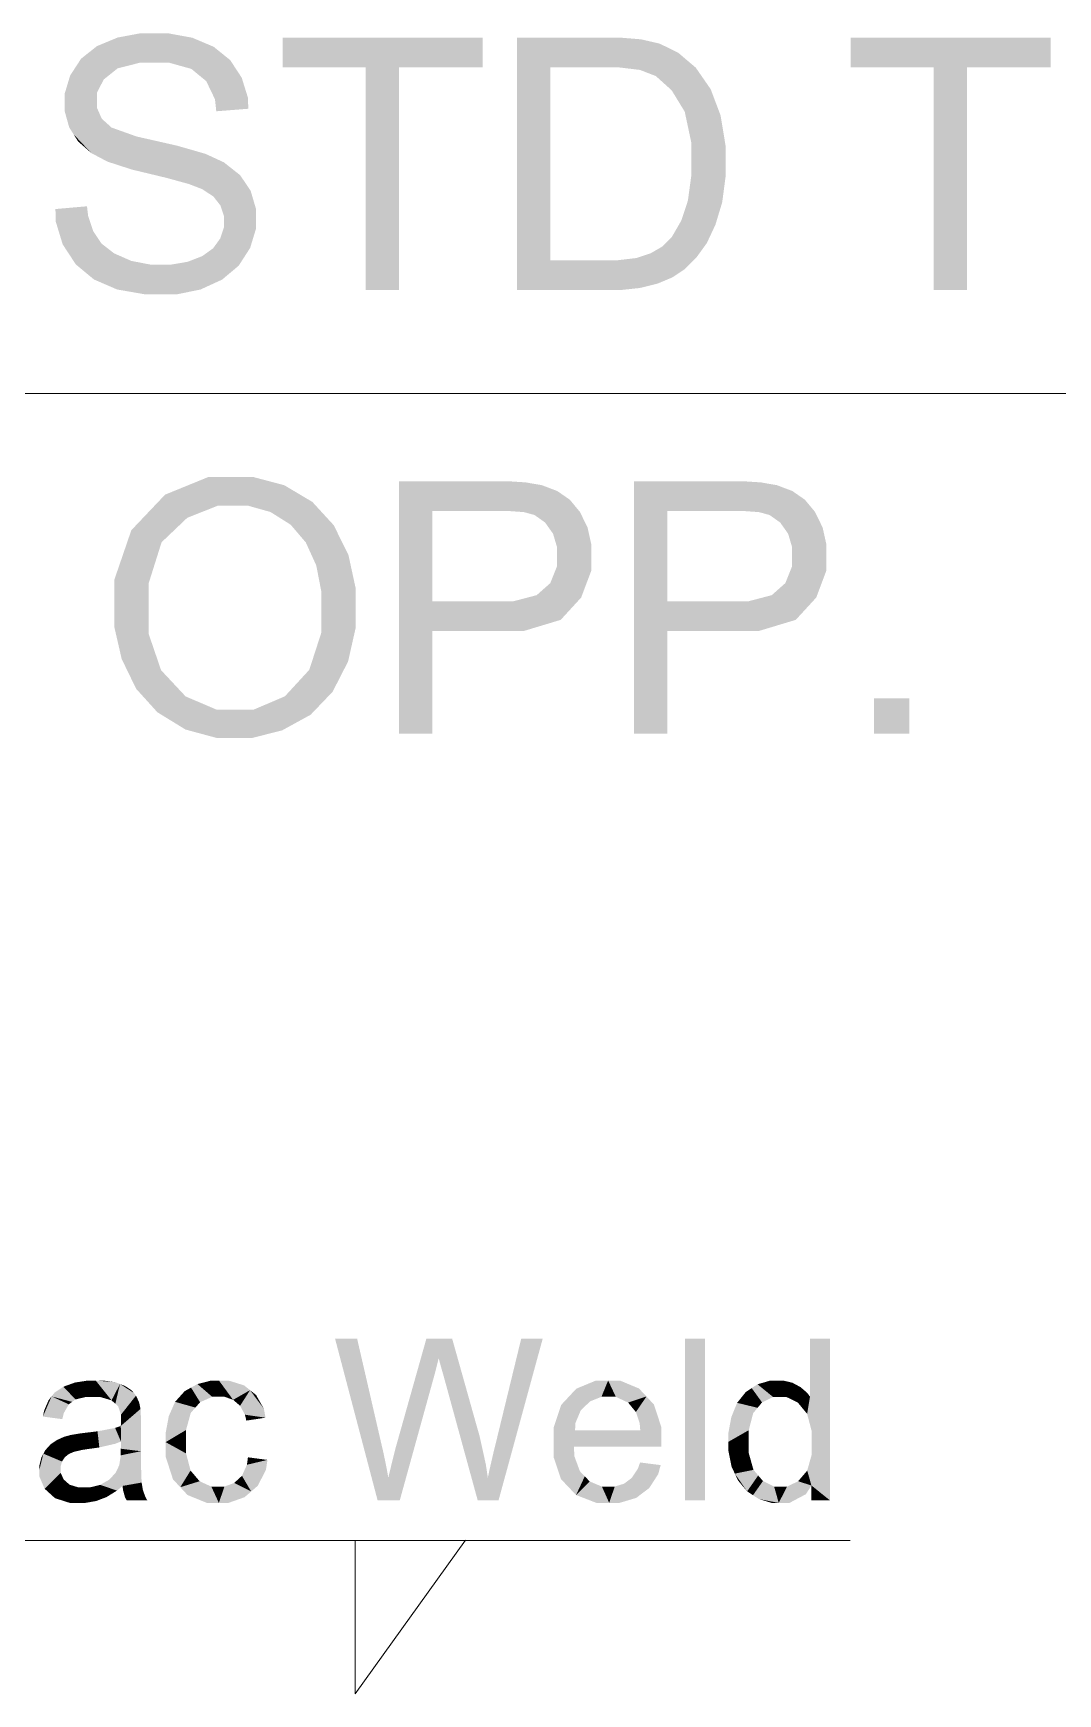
# Model space of a CAD drawing. Header units: millimetres. Extents: x 2 to 579, y 1 to 405.
# Drawn here: x 223.32 to 228.79, y 104.03 to 112.91 of the extents above; entities that cross this region are included whole.
import ezdxf

# ---------------------------------------------------------------- set-up
doc = ezdxf.new("R2010")
doc.units = ezdxf.units.MM
doc.linetypes.add('XKITLINE00', pattern=[0])
doc.layers.add('LinkedObject', color=7, linetype='Continuous', lineweight=0)

# ---------------------------------------------------------------- blocks, each defined once
blk = doc.blocks.new('*A4')
at = {"layer": 'LinkedObject'}
for points in [[(223.7675, 112.8845), (223.8852, 112.7496), (223.7119, 112.8615)], [(223.8912, 112.9076), (223.8852, 112.7496), (223.7675, 112.8845)], [(223.9593, 112.9076), (223.8852, 112.7496), (223.8912, 112.9076)], [(223.8852, 112.7496), (223.9593, 112.9076), (223.9662, 112.7496)], [(223.9593, 112.9076), (224.0439, 112.7496), (223.9662, 112.7496)], [(224.1665, 112.8834), (223.9593, 112.9076), (224.0343, 112.9076)], [(224.2238, 112.8592), (223.9593, 112.9076), (224.1665, 112.8834)], [(224.1615, 112.7169), (223.9593, 112.9076), (224.2238, 112.8592)], [(224.0439, 112.7496), (223.9593, 112.9076), (224.1615, 112.7169)], [(224.6497, 112.8846), (225.0939, 112.7253), (224.6497, 112.7253)], [(225.2721, 112.7253), (225.0939, 112.7253), (224.6497, 112.8846)], [(225.2721, 112.7253), (224.6497, 112.8846), (225.7189, 112.8846)], [(225.2721, 112.7253), (225.7189, 112.8846), (225.7189, 112.7253)], [(225.9025, 112.8846), (226.0807, 112.7253), (225.9025, 111.5346)], [(226.3644, 112.7253), (225.9025, 112.8846), (226.3672, 112.8846)], [(226.0807, 112.7253), (225.9025, 112.8846), (226.3644, 112.7253)], [(226.3672, 112.8846), (226.444, 112.7253), (226.3644, 112.7253)], [(226.4458, 112.8846), (226.444, 112.7253), (226.3672, 112.8846)], [(226.4458, 112.8846), (226.5596, 112.7115), (226.444, 112.7253)], [(226.5659, 112.8749), (226.5596, 112.7115), (226.4458, 112.8846)], [(226.6073, 112.8653), (226.5596, 112.7115), (226.5659, 112.8749)], [(226.6073, 112.8653), (226.5955, 112.6977), (226.5596, 112.7115)], [(226.5955, 112.6977), (226.6073, 112.8653), (226.6452, 112.6784)], [(226.7641, 112.8036), (226.6073, 112.8653), (226.6652, 112.8519)], [(226.8051, 112.7686), (226.6073, 112.8653), (226.7641, 112.8036)], [(226.7297, 112.6022), (226.6073, 112.8653), (226.8051, 112.7686)], [(226.6452, 112.6784), (226.6073, 112.8653), (226.7297, 112.6022)], [(227.6859, 112.8846), (228.13, 112.7253), (227.6859, 112.7253)], [(228.3082, 112.7253), (228.13, 112.7253), (227.6859, 112.8846)], [(228.3082, 112.7253), (227.6859, 112.8846), (228.7551, 112.8846)], [(228.3082, 112.7253), (228.7551, 112.8846), (228.7551, 112.7253)], [(223.6562, 112.8384), (223.7302, 112.6902), (223.5716, 112.7709)], [(223.7672, 112.7199), (223.6562, 112.8384), (223.7119, 112.8615)], [(223.7302, 112.6902), (223.6562, 112.8384), (223.7672, 112.7199)], [(223.7119, 112.8615), (223.8852, 112.7496), (223.7672, 112.7199)], [(224.2238, 112.8592), (224.2013, 112.6841), (224.1615, 112.7169)], [(224.281, 112.835), (224.2013, 112.6841), (224.2238, 112.8592)], [(224.2013, 112.6841), (224.281, 112.835), (224.2411, 112.6514)], [(224.2411, 112.6514), (224.281, 112.835), (224.3999, 112.7168)], [(224.3999, 112.7168), (224.281, 112.835), (224.3691, 112.7638)], [(223.5426, 112.7264), (223.4847, 112.5352), (223.5136, 112.682)], [(223.6932, 112.6605), (223.4847, 112.5352), (223.5426, 112.7264)], [(223.5716, 112.7709), (223.7302, 112.6902), (223.5426, 112.7264)], [(223.5426, 112.7264), (223.7302, 112.6902), (223.6932, 112.6605)], [(224.3999, 112.7168), (224.2878, 112.5545), (224.2411, 112.6514)], [(224.4307, 112.6698), (224.2878, 112.5545), (224.3999, 112.7168)], [(225.0939, 111.5346), (225.2721, 112.7253), (225.2721, 111.5346)], [(225.0939, 112.7253), (225.2721, 112.7253), (225.0939, 111.5346)], [(225.9025, 111.5346), (226.0807, 112.7253), (226.0807, 111.6939)], [(226.8051, 112.7686), (226.7645, 112.5453), (226.7297, 112.6022)], [(226.8584, 112.7235), (226.7645, 112.5453), (226.8051, 112.7686)], [(226.9383, 112.6081), (226.7645, 112.5453), (226.8584, 112.7235)], [(228.13, 111.5346), (228.3082, 112.7253), (228.3082, 111.5346)], [(228.13, 112.7253), (228.3082, 112.7253), (228.13, 111.5346)], [(223.5136, 112.682), (223.4847, 112.5352), (223.4847, 112.5864)], [(223.6561, 112.5889), (223.4847, 112.5352), (223.6932, 112.6605)], [(224.4638, 112.5634), (224.2878, 112.5545), (224.4307, 112.6698)], [(226.7645, 112.5453), (226.9383, 112.6081), (226.7993, 112.4884)], [(226.7993, 112.4884), (226.9383, 112.6081), (226.9647, 112.5379)], [(223.4847, 112.5352), (223.6561, 112.5889), (223.6561, 112.547)], [(223.6561, 112.5106), (223.4847, 112.5352), (223.6561, 112.547)], [(223.4847, 112.5352), (223.6561, 112.5106), (223.4847, 112.4887)], [(223.4847, 112.4887), (223.6561, 112.5106), (223.5083, 112.4046)], [(223.5083, 112.4046), (223.6561, 112.5106), (223.5319, 112.367)], [(223.5319, 112.367), (223.6561, 112.5106), (223.6823, 112.4507)], [(224.4661, 112.5039), (224.2878, 112.5545), (224.4638, 112.5634)], [(224.2878, 112.5545), (224.4661, 112.5039), (224.2947, 112.4904)], [(226.9647, 112.5379), (226.834, 112.3256), (226.7993, 112.4884)], [(226.9912, 112.4677), (226.834, 112.3256), (226.9647, 112.5379)], [(223.6823, 112.4507), (223.6274, 112.2665), (223.5319, 112.367)], [(223.7086, 112.4272), (223.6274, 112.2665), (223.6823, 112.4507)], [(223.6274, 112.2665), (223.7086, 112.4272), (223.6756, 112.2412)], [(223.6756, 112.2412), (223.7086, 112.4272), (223.7343, 112.4037)], [(227.0176, 112.3072), (226.834, 112.3256), (226.9912, 112.4677)], [(223.5319, 112.367), (223.6274, 112.2665), (223.5556, 112.3294)], [(223.6756, 112.2412), (223.7343, 112.4037), (223.7128, 112.2214)], [(223.7128, 112.2214), (223.7343, 112.4037), (223.8429, 112.1792)], [(223.8429, 112.1792), (223.7343, 112.4037), (223.8689, 112.3556)], [(223.8429, 112.1792), (223.8689, 112.3556), (223.9358, 112.1569)], [(223.9358, 112.1569), (223.8689, 112.3556), (223.9777, 112.331)], [(223.9358, 112.1569), (223.9777, 112.331), (224.0288, 112.1345)], [(224.0288, 112.1345), (223.9777, 112.331), (224.0865, 112.3063)], [(224.0288, 112.1345), (224.0865, 112.3063), (224.1488, 112.1016)], [(224.1488, 112.1016), (224.0865, 112.3063), (224.176, 112.091)], [(224.176, 112.091), (224.0865, 112.3063), (224.2183, 112.0749)], [(224.2358, 112.2633), (224.2183, 112.0749), (224.0865, 112.3063)], [(224.2764, 112.2449), (224.2183, 112.0749), (224.2358, 112.2633)], [(224.2183, 112.0749), (224.2764, 112.2449), (224.2793, 112.0351)], [(224.2793, 112.0351), (224.2764, 112.2449), (224.3353, 112.2177)], [(227.0176, 112.217), (226.834, 112.3256), (227.0176, 112.3072)], [(226.834, 112.3256), (227.0176, 112.217), (226.834, 112.2197)], [(224.2793, 112.0351), (224.3353, 112.2177), (224.2979, 112.0114)], [(224.2979, 112.0114), (224.3353, 112.2177), (224.3165, 111.9877)], [(224.3353, 112.2177), (224.4504, 112.1073), (224.3165, 111.9877)], [(224.4504, 112.1073), (224.3353, 112.2177), (224.4223, 112.149)], [(227.0176, 112.217), (226.834, 112.1433), (226.834, 112.2197)], [(227.0176, 112.1401), (226.834, 112.1433), (227.0176, 112.217)], [(224.3165, 111.9877), (224.4504, 112.1073), (224.3352, 111.9323)], [(224.3352, 111.9323), (224.4504, 112.1073), (224.4785, 112.0657)], [(224.3352, 111.9323), (224.4785, 112.0657), (224.3352, 111.9005)], [(224.3352, 111.9005), (224.4785, 112.0657), (224.3352, 111.8692)], [(224.4785, 112.0657), (224.5066, 111.9155), (224.3352, 111.8692)], [(224.5066, 111.9155), (224.4785, 112.0657), (224.5066, 111.9698)], [(226.834, 112.1433), (227.0176, 112.1401), (226.8163, 112.0132)], [(226.8163, 112.0132), (227.0176, 112.1401), (226.9817, 111.9444)], [(226.9817, 111.9444), (227.0176, 112.1401), (226.9997, 112.0038)], [(223.6094, 111.9321), (223.4347, 111.968), (223.6035, 111.9828)], [(226.9817, 111.9444), (226.7986, 111.9596), (226.8163, 112.0132)], [(223.4347, 111.968), (223.5087, 111.7256), (223.4366, 111.9004)], [(223.6094, 111.9321), (223.5087, 111.7256), (223.4347, 111.968)], [(223.4366, 111.9004), (223.5087, 111.7256), (223.4735, 111.7791)], [(223.6372, 111.8488), (223.5087, 111.7256), (223.6094, 111.9321)], [(224.3161, 111.8114), (224.5066, 111.9155), (224.4758, 111.7603)], [(224.3352, 111.8692), (224.5066, 111.9155), (224.3161, 111.8114)], [(224.4758, 111.7603), (224.5066, 111.9155), (224.5066, 111.8617)], [(226.7313, 111.8205), (226.9817, 111.9444), (226.8897, 111.7478)], [(226.7808, 111.906), (226.9817, 111.9444), (226.7313, 111.8205)], [(226.7986, 111.9596), (226.9817, 111.9444), (226.7808, 111.906)], [(226.8897, 111.7478), (226.9817, 111.9444), (226.9178, 111.7867)], [(226.9178, 111.7867), (226.9817, 111.9444), (226.9638, 111.885)], [(223.5087, 111.7256), (223.6372, 111.8488), (223.5438, 111.672)], [(223.5438, 111.672), (223.6372, 111.8488), (223.6407, 111.5917)], [(223.659, 111.8163), (223.6407, 111.5917), (223.6372, 111.8488)], [(223.6808, 111.7838), (223.6407, 111.5917), (223.659, 111.8163)], [(224.3161, 111.8114), (224.4758, 111.7603), (224.2971, 111.7849)], [(226.8897, 111.7478), (226.6996, 111.7888), (226.7313, 111.8205)], [(223.6808, 111.7838), (223.7025, 111.565), (223.6407, 111.5917)], [(223.7485, 111.7312), (223.7025, 111.565), (223.6808, 111.7838)], [(223.7025, 111.565), (223.7485, 111.7312), (223.7642, 111.5383)], [(223.7944, 111.7111), (223.7642, 111.5383), (223.7485, 111.7312)], [(223.8403, 111.691), (223.7642, 111.5383), (223.7944, 111.7111)], [(224.22, 111.7166), (224.4143, 111.6651), (224.1809, 111.7014)], [(224.278, 111.7584), (224.4451, 111.7127), (224.22, 111.7166)], [(224.22, 111.7166), (224.4451, 111.7127), (224.4143, 111.6651)], [(224.2971, 111.7849), (224.4758, 111.7603), (224.278, 111.7584)], [(224.4451, 111.7127), (224.278, 111.7584), (224.4758, 111.7603)], [(226.5785, 111.7188), (226.6059, 111.5576), (226.5405, 111.7063)], [(226.6165, 111.7312), (226.6059, 111.5576), (226.5785, 111.7188)], [(226.6059, 111.5576), (226.6165, 111.7312), (226.6531, 111.5692)], [(226.7669, 111.6253), (226.6165, 111.7312), (226.677, 111.7662)], [(226.7336, 111.603), (226.6165, 111.7312), (226.7669, 111.6253)], [(226.6531, 111.5692), (226.6165, 111.7312), (226.7336, 111.603)], [(226.6996, 111.7888), (226.8003, 111.6476), (226.677, 111.7662)], [(226.677, 111.7662), (226.8003, 111.6476), (226.7669, 111.6253)], [(226.8617, 111.7089), (226.6996, 111.7888), (226.8897, 111.7478)], [(226.8003, 111.6476), (226.6996, 111.7888), (226.8617, 111.7089)], [(223.8403, 111.691), (223.9174, 111.5117), (223.7642, 111.5383)], [(223.9436, 111.671), (223.9174, 111.5117), (223.8403, 111.691)], [(223.9436, 111.671), (224.0088, 111.5117), (223.9174, 111.5117)], [(224.001, 111.671), (224.0088, 111.5117), (223.9436, 111.671)], [(224.001, 111.671), (224.0809, 111.5117), (224.0088, 111.5117)], [(224.052, 111.671), (224.0809, 111.5117), (224.001, 111.671)], [(224.1419, 111.6862), (224.2683, 111.5646), (224.052, 111.671)], [(224.052, 111.671), (224.2683, 111.5646), (224.0809, 111.5117)], [(224.1809, 111.7014), (224.4143, 111.6651), (224.1419, 111.6862)], [(224.3259, 111.591), (224.1419, 111.6862), (224.4143, 111.6651)], [(224.2683, 111.5646), (224.1419, 111.6862), (224.3259, 111.591)], [(226.0807, 111.6939), (226.3892, 111.5346), (225.9025, 111.5346)], [(226.369, 111.6939), (226.3892, 111.5346), (226.0807, 111.6939)], [(226.369, 111.6939), (226.4504, 111.5346), (226.3892, 111.5346)], [(226.4357, 111.6939), (226.4504, 111.5346), (226.369, 111.6939)], [(226.6059, 111.5576), (226.4357, 111.6939), (226.5405, 111.7063)], [(226.5588, 111.5461), (226.4357, 111.6939), (226.6059, 111.5576)], [(226.4504, 111.5346), (226.4357, 111.6939), (226.5588, 111.5461)], [(224.0809, 111.5117), (224.2683, 111.5646), (224.2106, 111.5381)], [(224.2538, 110.5369), (223.9307, 110.3469), (224.0209, 110.4419)], [(224.3965, 110.5369), (223.9307, 110.3469), (224.2538, 110.5369)], [(224.3025, 110.383), (223.9307, 110.3469), (224.3965, 110.5369)], [(224.3025, 110.383), (224.3965, 110.5369), (224.3974, 110.383)], [(224.3965, 110.5369), (224.4642, 110.383), (224.3974, 110.383)], [(224.6584, 110.4923), (224.3965, 110.5369), (224.4899, 110.5369)], [(224.7334, 110.4477), (224.3965, 110.5369), (224.6584, 110.4923)], [(224.5847, 110.3492), (224.3965, 110.5369), (224.7334, 110.4477)], [(224.4642, 110.383), (224.3965, 110.5369), (224.5847, 110.3492)], [(225.4499, 109.8727), (225.2717, 109.164), (225.2717, 110.514)], [(225.2717, 110.514), (225.4499, 110.3547), (225.4499, 109.8727)], [(225.7948, 110.3547), (225.2717, 110.514), (225.7801, 110.514)], [(225.4499, 110.3547), (225.2717, 110.514), (225.7948, 110.3547)], [(225.7801, 110.514), (225.8555, 110.3547), (225.7948, 110.3547)], [(225.8472, 110.514), (225.8555, 110.3547), (225.7801, 110.514)], [(225.8472, 110.514), (225.9388, 110.3487), (225.8555, 110.3547)], [(225.9497, 110.5075), (225.9388, 110.3487), (225.8472, 110.514)], [(225.9851, 110.5011), (225.9388, 110.3487), (225.9497, 110.5075)], [(225.9851, 110.5011), (225.9613, 110.3427), (225.9388, 110.3487)], [(225.9613, 110.3427), (225.9851, 110.5011), (225.9963, 110.3331)], [(226.1179, 110.4613), (225.9851, 110.5011), (226.0347, 110.4928)], [(226.1515, 110.4381), (225.9851, 110.5011), (226.1179, 110.4613)], [(226.0526, 110.2933), (225.9851, 110.5011), (226.1515, 110.4381)], [(225.9963, 110.3331), (225.9851, 110.5011), (226.0526, 110.2933)], [(226.7067, 109.8727), (226.5285, 109.164), (226.5285, 110.514)], [(226.5285, 110.514), (226.7067, 110.3547), (226.7067, 109.8727)], [(227.0517, 110.3547), (226.5285, 110.514), (227.0369, 110.514)], [(226.7067, 110.3547), (226.5285, 110.514), (227.0517, 110.3547)], [(227.0369, 110.514), (227.1124, 110.3547), (227.0517, 110.3547)], [(227.104, 110.514), (227.1124, 110.3547), (227.0369, 110.514)], [(227.104, 110.514), (227.1956, 110.3487), (227.1124, 110.3547)], [(227.2065, 110.5075), (227.1956, 110.3487), (227.104, 110.514)], [(227.2419, 110.5011), (227.1956, 110.3487), (227.2065, 110.5075)], [(227.2419, 110.5011), (227.2182, 110.3427), (227.1956, 110.3487)], [(227.2182, 110.3427), (227.2419, 110.5011), (227.2531, 110.3331)], [(227.3748, 110.4613), (227.2419, 110.5011), (227.2916, 110.4928)], [(227.4083, 110.4381), (227.2419, 110.5011), (227.3748, 110.4613)], [(227.3095, 110.2933), (227.2419, 110.5011), (227.4083, 110.4381)], [(227.2531, 110.3331), (227.2419, 110.5011), (227.3095, 110.2933)], [(224.1391, 110.3179), (223.9307, 110.3469), (224.3025, 110.383)], [(224.5847, 110.3492), (224.7334, 110.4477), (224.6384, 110.3154)], [(224.7334, 110.4477), (224.6921, 110.2816), (224.6384, 110.3154)], [(224.6921, 110.2816), (224.7334, 110.4477), (224.7736, 110.1864)], [(224.9228, 110.2786), (224.7334, 110.4477), (224.8084, 110.4031)], [(224.9621, 110.1988), (224.7334, 110.4477), (224.9228, 110.2786)], [(224.7736, 110.1864), (224.7334, 110.4477), (224.9621, 110.1988)], [(226.1515, 110.4381), (226.074, 110.2632), (226.0526, 110.2933)], [(226.185, 110.4148), (226.074, 110.2632), (226.1515, 110.4381)], [(226.239, 110.3497), (226.074, 110.2632), (226.185, 110.4148)], [(227.4083, 110.4381), (227.3309, 110.2632), (227.3095, 110.2933)], [(227.4419, 110.4148), (227.3309, 110.2632), (227.4083, 110.4381)], [(227.4959, 110.3497), (227.3309, 110.2632), (227.4419, 110.4148)], [(223.9307, 110.3469), (223.7502, 109.821), (223.8405, 110.2519)], [(224.0023, 110.1877), (223.7502, 109.821), (223.9307, 110.3469)], [(223.9307, 110.3469), (224.1391, 110.3179), (224.0707, 110.2528)], [(224.0023, 110.1877), (223.9307, 110.3469), (224.0707, 110.2528)], [(226.074, 110.2632), (226.239, 110.3497), (226.0954, 110.233)], [(226.0954, 110.233), (226.239, 110.3497), (226.2595, 110.3079)], [(226.2595, 110.3079), (226.1168, 110.1606), (226.0954, 110.233)], [(226.2799, 110.266), (226.1168, 110.1606), (226.2595, 110.3079)], [(227.3309, 110.2632), (227.4959, 110.3497), (227.3522, 110.233)], [(227.3522, 110.233), (227.4959, 110.3497), (227.5163, 110.3079)], [(227.5163, 110.3079), (227.3736, 110.1606), (227.3522, 110.233)], [(227.5368, 110.266), (227.3736, 110.1606), (227.5163, 110.3079)], [(223.8405, 110.2519), (223.7502, 109.821), (223.7502, 109.989)], [(226.3004, 110.174), (226.1168, 110.1606), (226.2799, 110.266)], [(227.5572, 110.174), (227.3736, 110.1606), (227.5368, 110.266)], [(223.9338, 109.9703), (223.7502, 109.821), (224.0023, 110.1877)], [(224.7736, 110.1864), (224.9621, 110.1988), (224.8015, 110.1249)], [(224.9621, 110.1988), (224.8294, 110.0635), (224.8015, 110.1249)], [(224.8294, 110.0635), (224.9621, 110.1988), (224.8572, 109.9197)], [(224.8572, 109.9197), (224.9621, 110.1988), (225.0408, 109.9379)], [(225.0408, 109.9379), (224.9621, 110.1988), (225.0015, 110.1189)], [(226.0805, 109.9693), (226.3004, 110.1238), (226.191, 109.8326)], [(226.1168, 110.0599), (226.3004, 110.1238), (226.0805, 109.9693)], [(226.3004, 110.1238), (226.1168, 110.1606), (226.3004, 110.174)], [(226.1168, 110.1606), (226.3004, 110.1238), (226.1168, 110.1183)], [(226.3004, 110.1238), (226.1168, 110.0599), (226.1168, 110.1183)], [(226.191, 109.8326), (226.3004, 110.1238), (226.2457, 109.8922)], [(226.2457, 109.8922), (226.3004, 110.1238), (226.3004, 110.0378)], [(227.3373, 109.9693), (227.5572, 110.1238), (227.4478, 109.8326)], [(227.3736, 110.0599), (227.5572, 110.1238), (227.3373, 109.9693)], [(227.5572, 110.1238), (227.3736, 110.1606), (227.5572, 110.174)], [(227.3736, 110.1606), (227.5572, 110.1238), (227.3736, 110.1183)], [(227.5572, 110.1238), (227.3736, 110.0599), (227.3736, 110.1183)], [(227.4478, 109.8326), (227.5572, 110.1238), (227.5025, 109.8922)], [(227.5025, 109.8922), (227.5572, 110.1238), (227.5572, 110.0378)], [(223.7502, 109.821), (223.9338, 109.9703), (223.9338, 109.8181)], [(224.8572, 109.8374), (225.0408, 109.9379), (225.0408, 109.8367)], [(224.8572, 109.9197), (225.0408, 109.9379), (224.8572, 109.8374)], [(226.0441, 109.9371), (226.191, 109.8326), (226.0078, 109.9049)], [(226.191, 109.8326), (226.0441, 109.9371), (226.0805, 109.9693)], [(227.301, 109.9371), (227.4478, 109.8326), (227.2646, 109.9049)], [(227.4478, 109.8326), (227.301, 109.9371), (227.3373, 109.9693)], [(225.4499, 109.8727), (225.4499, 109.7134), (225.2717, 109.164)], [(225.7956, 109.7134), (225.4499, 109.8727), (225.7985, 109.8727)], [(225.4499, 109.7134), (225.4499, 109.8727), (225.7956, 109.7134)], [(225.885, 109.8727), (226.191, 109.8326), (225.7956, 109.7134)], [(225.885, 109.8727), (225.7956, 109.7134), (225.7985, 109.8727)], [(226.0078, 109.9049), (226.191, 109.8326), (225.885, 109.8727)], [(226.7067, 109.8727), (226.7067, 109.7134), (226.5285, 109.164)], [(227.0525, 109.7134), (226.7067, 109.8727), (227.0554, 109.8727)], [(226.7067, 109.7134), (226.7067, 109.8727), (227.0525, 109.7134)], [(227.1418, 109.8727), (227.4478, 109.8326), (227.0525, 109.7134)], [(227.1418, 109.8727), (227.0525, 109.7134), (227.0554, 109.8727)], [(227.2646, 109.9049), (227.4478, 109.8326), (227.1418, 109.8727)], [(223.7502, 109.821), (223.9338, 109.6962), (223.7502, 109.7322)], [(223.9338, 109.6962), (223.7502, 109.821), (223.9338, 109.8181)], [(224.792, 109.5061), (225.0408, 109.8367), (224.958, 109.4695)], [(224.8572, 109.7072), (225.0408, 109.8367), (224.792, 109.5061)], [(225.0408, 109.8367), (224.8572, 109.7072), (224.8572, 109.8374)], [(224.958, 109.4695), (225.0408, 109.8367), (224.9994, 109.5505)], [(224.9994, 109.5505), (225.0408, 109.8367), (225.0408, 109.7341)], [(225.7956, 109.7134), (226.191, 109.8326), (225.9386, 109.7134)], [(225.9386, 109.7134), (226.191, 109.8326), (226.1363, 109.773)], [(227.0525, 109.7134), (227.4478, 109.8326), (227.1954, 109.7134)], [(227.1954, 109.7134), (227.4478, 109.8326), (227.3931, 109.773)], [(223.7502, 109.7322), (223.9338, 109.6962), (223.7889, 109.5639)], [(223.7889, 109.5639), (223.9338, 109.6962), (223.8276, 109.4843)], [(223.8276, 109.4843), (223.9338, 109.6962), (223.9995, 109.5041)], [(225.2717, 109.164), (225.4499, 109.7134), (225.4499, 109.164)], [(226.5285, 109.164), (226.7067, 109.7134), (226.7067, 109.164)], [(223.9995, 109.5041), (223.9799, 109.2791), (223.8276, 109.4843)], [(224.0652, 109.4339), (223.9799, 109.2791), (223.9995, 109.5041)], [(224.958, 109.4695), (224.7268, 109.4353), (224.792, 109.5061)], [(223.8276, 109.4843), (223.9799, 109.2791), (223.8662, 109.4047)], [(223.9799, 109.2791), (224.0652, 109.4339), (224.0549, 109.2331)], [(224.0549, 109.2331), (224.0652, 109.4339), (224.1308, 109.3638)], [(224.7268, 109.4353), (224.7992, 109.266), (224.6616, 109.3644)], [(224.9166, 109.3886), (224.7268, 109.4353), (224.958, 109.4695)], [(224.7992, 109.266), (224.7268, 109.4353), (224.9166, 109.3886)], [(224.1308, 109.3638), (224.3955, 109.141), (224.0549, 109.2331)], [(224.2955, 109.2936), (224.3955, 109.141), (224.1308, 109.3638)], [(224.7232, 109.2243), (224.4955, 109.2936), (224.6616, 109.3644)], [(224.6616, 109.3644), (224.7992, 109.266), (224.7232, 109.2243)], [(228, 109.353), (227.811, 109.164), (227.811, 109.353)], [(228, 109.164), (227.811, 109.164), (228, 109.353)], [(224.0549, 109.2331), (224.3955, 109.141), (224.13, 109.187)], [(224.3955, 109.141), (224.2955, 109.2936), (224.3946, 109.2936)], [(224.4955, 109.2936), (224.3955, 109.141), (224.3946, 109.2936)], [(224.3955, 109.141), (224.4955, 109.2936), (224.4834, 109.141)], [(224.4834, 109.141), (224.4955, 109.2936), (224.6473, 109.1827)], [(224.6473, 109.1827), (224.4955, 109.2936), (224.7232, 109.2243)], [(224.13, 109.187), (224.3955, 109.141), (224.3003, 109.141)], [(225.0477, 105.9324), (225.1572, 105.0684), (224.9297, 105.9324)], [(225.1783, 105.3658), (225.1572, 105.0684), (225.0477, 105.9324)], [(225.4181, 105.9324), (225.4579, 105.7264), (225.2536, 105.3487)], [(225.4579, 105.7264), (225.4181, 105.9324), (225.4637, 105.7474)], [(225.4637, 105.7474), (225.4181, 105.9324), (225.4767, 105.7982)], [(225.4767, 105.7982), (225.4181, 105.9324), (225.484, 105.8281)], [(225.5558, 105.9324), (225.484, 105.8281), (225.4181, 105.9324)], [(225.484, 105.8281), (225.5558, 105.9324), (225.4862, 105.8184)], [(225.4862, 105.8184), (225.5558, 105.9324), (225.5001, 105.7676)], [(225.5001, 105.7676), (225.5558, 105.9324), (225.5119, 105.7265)], [(225.5119, 105.7265), (225.5558, 105.9324), (225.6789, 105.4947)], [(226.04, 105.9324), (225.7899, 105.3769), (225.9251, 105.9324)], [(225.804, 105.0684), (225.7899, 105.3769), (226.04, 105.9324)], [(226.9074, 105.9324), (226.8012, 105.0684), (226.8012, 105.9324)], [(226.9074, 105.0684), (226.8012, 105.0684), (226.9074, 105.9324)], [(227.5753, 105.9324), (227.469, 105.6223), (227.469, 105.9324)], [(227.5753, 105.9324), (227.4785, 105.4362), (227.469, 105.6223)], [(227.4785, 105.4362), (227.5753, 105.9324), (227.5753, 105.0684)], [(223.5079, 105.6865), (223.5418, 105.6075), (223.4772, 105.6755)], [(223.6095, 105.7086), (223.5079, 105.6865), (223.5385, 105.6976)], [(223.5969, 105.6205), (223.5079, 105.6865), (223.6095, 105.7086)], [(223.5418, 105.6075), (223.5079, 105.6865), (223.5969, 105.6205)], [(223.5969, 105.6205), (223.6095, 105.7086), (223.6343, 105.6205)], [(223.6343, 105.6205), (223.6095, 105.7086), (223.6743, 105.6205)], [(223.6499, 105.7086), (223.6743, 105.6205), (223.6095, 105.7086)], [(223.7551, 105.6992), (223.6499, 105.7086), (223.6899, 105.7086)], [(223.7801, 105.6898), (223.6499, 105.7086), (223.7551, 105.6992)], [(223.7346, 105.6026), (223.6499, 105.7086), (223.7801, 105.6898)], [(223.6743, 105.6205), (223.6499, 105.7086), (223.7346, 105.6026)], [(223.7346, 105.6026), (223.7801, 105.6898), (223.7549, 105.5846)], [(223.7549, 105.5846), (223.7801, 105.6898), (223.7699, 105.5714)], [(223.7801, 105.6898), (223.7849, 105.5258), (223.7699, 105.5714)], [(223.8538, 105.6423), (223.7849, 105.5258), (223.7801, 105.6898)], [(223.842, 105.6566), (223.7801, 105.6898), (223.8052, 105.6803)], [(223.8538, 105.6423), (223.7801, 105.6898), (223.842, 105.6566)], [(224.1941, 105.6896), (224.2731, 105.6214), (224.1598, 105.6706)], [(224.2686, 105.7086), (224.2731, 105.6214), (224.1941, 105.6896)], [(224.3089, 105.7086), (224.2731, 105.6214), (224.2686, 105.7086)], [(224.2731, 105.6214), (224.3089, 105.7086), (224.3131, 105.6214)], [(224.3089, 105.7086), (224.3395, 105.6214), (224.3131, 105.6214)], [(224.443, 105.6827), (224.3089, 105.7086), (224.3597, 105.7086)], [(224.4753, 105.6569), (224.3089, 105.7086), (224.443, 105.6827)], [(224.3847, 105.6054), (224.3089, 105.7086), (224.4753, 105.6569)], [(224.3395, 105.6214), (224.3089, 105.7086), (224.3847, 105.6054)], [(225.2536, 105.3487), (225.4579, 105.7264), (225.2758, 105.0684)], [(225.6789, 105.4947), (225.6924, 105.0684), (225.5119, 105.7265)], [(226.3898, 105.7086), (226.2197, 105.665), (226.3251, 105.7086)], [(226.354, 105.6214), (226.2197, 105.665), (226.3898, 105.7086)], [(226.354, 105.6214), (226.3898, 105.7086), (226.3905, 105.6214)], [(226.3898, 105.7086), (226.4309, 105.6214), (226.3905, 105.6214)], [(226.5549, 105.6659), (226.3898, 105.7086), (226.4525, 105.7086)], [(226.5947, 105.6231), (226.3898, 105.7086), (226.5549, 105.6659)], [(226.4965, 105.5907), (226.3898, 105.7086), (226.5947, 105.6231)], [(226.4309, 105.6214), (226.3898, 105.7086), (226.4965, 105.5907)], [(227.1885, 105.6883), (227.2718, 105.6205), (227.1574, 105.668)], [(227.2582, 105.7086), (227.2718, 105.6205), (227.1885, 105.6883)], [(227.2967, 105.7086), (227.2718, 105.6205), (227.2582, 105.7086)], [(227.2718, 105.6205), (227.2967, 105.7086), (227.3071, 105.6205)], [(227.2967, 105.7086), (227.3433, 105.6205), (227.3071, 105.6205)], [(227.325, 105.7086), (227.3433, 105.6205), (227.2967, 105.7086)], [(227.3752, 105.6966), (227.3433, 105.6205), (227.325, 105.7086)], [(227.3973, 105.6847), (227.3433, 105.6205), (227.3752, 105.6966)], [(227.3973, 105.6847), (227.4043, 105.5905), (227.3433, 105.6205)], [(227.4193, 105.6727), (227.4043, 105.5905), (227.3973, 105.6847)], [(223.4142, 105.6235), (223.3676, 105.5159), (223.398, 105.603)], [(223.5062, 105.5814), (223.3676, 105.5159), (223.4142, 105.6235)], [(223.398, 105.603), (223.3676, 105.5159), (223.3747, 105.5492)], [(223.4304, 105.644), (223.5418, 105.6075), (223.4142, 105.6235)], [(223.5062, 105.5814), (223.4142, 105.6235), (223.524, 105.5944)], [(223.524, 105.5944), (223.4142, 105.6235), (223.5418, 105.6075)], [(223.4772, 105.6755), (223.5418, 105.6075), (223.4304, 105.644)], [(223.8656, 105.628), (223.7849, 105.5258), (223.8538, 105.6423)], [(223.8821, 105.5919), (223.7849, 105.5258), (223.8656, 105.628)], [(223.8868, 105.5701), (223.7849, 105.5258), (223.8821, 105.5919)], [(224.0745, 105.5946), (224.1831, 105.5639), (224.0578, 105.5566)], [(224.1256, 105.6516), (224.1831, 105.5639), (224.0745, 105.5946)], [(224.2081, 105.5926), (224.1256, 105.6516), (224.1598, 105.6706)], [(224.1831, 105.5639), (224.1256, 105.6516), (224.2081, 105.5926)], [(224.1598, 105.6706), (224.2731, 105.6214), (224.2081, 105.5926)], [(224.3847, 105.6054), (224.4753, 105.6569), (224.4034, 105.5895)], [(224.4753, 105.6569), (224.422, 105.5735), (224.4034, 105.5895)], [(224.422, 105.5735), (224.4753, 105.6569), (224.448, 105.5259)], [(224.448, 105.5259), (224.4753, 105.6569), (224.5582, 105.5099)], [(224.5491, 105.5575), (224.4753, 105.6569), (224.5076, 105.631)], [(224.5582, 105.5099), (224.4753, 105.6569), (224.5491, 105.5575)], [(226.1791, 105.6214), (226.0979, 105.4552), (226.1385, 105.5778)], [(226.2429, 105.548), (226.0979, 105.4552), (226.1791, 105.6214)], [(226.2197, 105.665), (226.2927, 105.5969), (226.1791, 105.6214)], [(226.1791, 105.6214), (226.2927, 105.5969), (226.2429, 105.548)], [(226.2927, 105.5969), (226.2197, 105.665), (226.354, 105.6214)], [(226.4965, 105.5907), (226.5947, 105.6231), (226.5218, 105.5601)], [(226.5947, 105.6231), (226.5383, 105.5403), (226.5218, 105.5601)], [(226.5383, 105.5403), (226.5947, 105.6231), (226.5583, 105.4811)], [(226.5583, 105.4811), (226.5947, 105.6231), (226.6741, 105.4602)], [(226.6741, 105.4602), (226.5947, 105.6231), (226.6344, 105.5804)], [(227.0795, 105.5892), (227.189, 105.5628), (227.0639, 105.551)], [(227.1262, 105.6476), (227.189, 105.5628), (227.0795, 105.5892)], [(227.2127, 105.5916), (227.1262, 105.6476), (227.1574, 105.668)], [(227.189, 105.5628), (227.1262, 105.6476), (227.2127, 105.5916)], [(227.1574, 105.668), (227.2718, 105.6205), (227.2127, 105.5916)], [(227.4552, 105.6415), (227.4043, 105.5905), (227.4193, 105.6727)], [(227.469, 105.6223), (227.4043, 105.5905), (227.4552, 105.6415)], [(227.4043, 105.5905), (227.469, 105.6223), (227.429, 105.5604)], [(227.429, 105.5604), (227.469, 105.6223), (227.4538, 105.5304)], [(227.469, 105.6223), (227.4785, 105.4362), (227.4538, 105.5304)], [(223.4798, 105.5352), (223.3676, 105.5159), (223.5062, 105.5814)], [(223.3676, 105.5159), (223.4798, 105.5352), (223.4713, 105.5021)], [(223.7846, 105.4767), (223.8894, 105.5565), (223.7843, 105.4658)], [(223.7843, 105.4658), (223.8894, 105.5565), (223.7849, 105.3829)], [(223.7849, 105.4905), (223.8894, 105.5565), (223.7846, 105.4767)], [(223.7849, 105.5258), (223.8868, 105.5701), (223.8894, 105.5565)], [(223.7849, 105.5258), (223.8894, 105.5565), (223.7849, 105.4935)], [(223.7849, 105.4935), (223.8894, 105.5565), (223.7849, 105.4905)], [(223.8921, 105.5076), (223.7849, 105.3829), (223.8894, 105.5565)], [(223.8921, 105.4722), (223.7849, 105.3829), (223.8921, 105.5076)], [(224.0578, 105.5566), (224.0243, 105.3792), (224.041, 105.5186)], [(224.1581, 105.5352), (224.0243, 105.3792), (224.0578, 105.5566)], [(224.1331, 105.4443), (224.0243, 105.3792), (224.1581, 105.5352)], [(224.041, 105.5186), (224.0243, 105.3792), (224.0243, 105.4299)], [(224.0578, 105.5566), (224.1831, 105.5639), (224.1581, 105.5352)], [(224.448, 105.5259), (224.5582, 105.5099), (224.4554, 105.4943)], [(226.2154, 105.4826), (226.0979, 105.4552), (226.2429, 105.548)], [(227.0639, 105.551), (227.0327, 105.381), (227.0483, 105.5128)], [(227.1653, 105.5339), (227.0327, 105.381), (227.0639, 105.551)], [(227.1416, 105.443), (227.0327, 105.381), (227.1653, 105.5339)], [(227.0483, 105.5128), (227.0327, 105.381), (227.0327, 105.4278)], [(227.0639, 105.551), (227.189, 105.5628), (227.1653, 105.5339)], [(223.5013, 105.4134), (223.5057, 105.3156), (223.4801, 105.4075)], [(223.5169, 105.4175), (223.5328, 105.3274), (223.5013, 105.4134)], [(223.5057, 105.3156), (223.5013, 105.4134), (223.5192, 105.3215)], [(223.5192, 105.3215), (223.5013, 105.4134), (223.5328, 105.3274)], [(223.564, 105.4255), (223.579, 105.3381), (223.5169, 105.4175)], [(223.5169, 105.4175), (223.579, 105.3381), (223.5328, 105.3274)], [(223.5954, 105.4293), (223.6117, 105.3428), (223.564, 105.4255)], [(223.564, 105.4255), (223.6117, 105.3428), (223.579, 105.3381)], [(223.6596, 105.437), (223.6695, 105.351), (223.5954, 105.4293)], [(223.5954, 105.4293), (223.6695, 105.351), (223.6117, 105.3428)], [(223.754, 105.4552), (223.7849, 105.3829), (223.6596, 105.437)], [(223.6596, 105.437), (223.7849, 105.3829), (223.6695, 105.351)], [(223.7843, 105.4658), (223.7849, 105.3829), (223.754, 105.4552)], [(223.8921, 105.4722), (223.7843, 105.344), (223.7849, 105.3829)], [(223.8921, 105.3308), (223.7843, 105.344), (223.8921, 105.4722)], [(224.0243, 105.3792), (224.1331, 105.4443), (224.1331, 105.3822)], [(225.702, 105.4133), (225.6924, 105.0684), (225.6789, 105.4947)], [(225.7359, 105.2606), (225.6924, 105.0684), (225.702, 105.4133)], [(226.0979, 105.4552), (226.2154, 105.4826), (226.2128, 105.4416)], [(226.2128, 105.4416), (226.0979, 105.3763), (226.0979, 105.4552)], [(226.2128, 105.4416), (226.6741, 105.3827), (226.0979, 105.3763)], [(226.5618, 105.4416), (226.6741, 105.3827), (226.2128, 105.4416)], [(226.5583, 105.4811), (226.6741, 105.4602), (226.5618, 105.4416)], [(226.6741, 105.3827), (226.5618, 105.4416), (226.6741, 105.4602)], [(227.0327, 105.381), (227.1416, 105.443), (227.1416, 105.3809)], [(227.4785, 105.4362), (227.5753, 105.0684), (227.4785, 105.372)], [(223.3808, 105.3366), (223.4774, 105.287), (223.3704, 105.3176)], [(223.4082, 105.3671), (223.4774, 105.287), (223.3808, 105.3366)], [(223.4848, 105.2984), (223.4082, 105.3671), (223.4251, 105.3786)], [(223.4774, 105.287), (223.4082, 105.3671), (223.4848, 105.2984)], [(223.442, 105.3901), (223.5057, 105.3156), (223.4251, 105.3786)], [(223.4251, 105.3786), (223.5057, 105.3156), (223.4848, 105.2984)], [(223.4801, 105.4075), (223.5057, 105.3156), (223.442, 105.3901)], [(223.6695, 105.351), (223.7849, 105.3829), (223.7561, 105.3711)], [(223.7758, 105.2558), (223.8921, 105.3308), (223.8921, 105.2569)], [(223.7843, 105.3089), (223.8921, 105.3308), (223.7758, 105.2558)], [(223.8921, 105.3308), (223.7843, 105.3089), (223.7843, 105.344)], [(224.1331, 105.3191), (224.0243, 105.3792), (224.1331, 105.3822)], [(224.0243, 105.3792), (224.1022, 105.1385), (224.0243, 105.3009)], [(224.1331, 105.3191), (224.1022, 105.1385), (224.0243, 105.3792)], [(225.1888, 105.3213), (225.1572, 105.0684), (225.1783, 105.3658)], [(225.2507, 105.3381), (225.2758, 105.0684), (225.2311, 105.2584)], [(225.2536, 105.3487), (225.2758, 105.0684), (225.2507, 105.3381)], [(225.7768, 105.3239), (225.804, 105.0684), (225.7551, 105.23)], [(225.7899, 105.3769), (225.804, 105.0684), (225.7768, 105.3239)], [(226.6741, 105.378), (226.0979, 105.3763), (226.6741, 105.3827)], [(226.6739, 105.3638), (226.0979, 105.3763), (226.6741, 105.378)], [(226.0979, 105.3763), (226.1782, 105.1391), (226.0979, 105.3)], [(226.2097, 105.3029), (226.1782, 105.1391), (226.0979, 105.3763)], [(226.2097, 105.3029), (226.0979, 105.3763), (226.2067, 105.3544)], [(226.6736, 105.3544), (226.0979, 105.3763), (226.6739, 105.3638)], [(226.2067, 105.3544), (226.0979, 105.3763), (226.6736, 105.3544)], [(227.0327, 105.381), (227.1416, 105.3208), (227.0327, 105.333)], [(227.1416, 105.3208), (227.0327, 105.381), (227.1416, 105.3809)], [(227.0327, 105.333), (227.1416, 105.3208), (227.0499, 105.248)], [(227.4785, 105.372), (227.5753, 105.0684), (227.4785, 105.3137)], [(223.3704, 105.3176), (223.3495, 105.2337), (223.3599, 105.2986)], [(223.47, 105.2757), (223.3495, 105.2337), (223.3704, 105.3176)], [(223.3599, 105.2986), (223.3495, 105.2337), (223.3495, 105.2567)], [(223.4627, 105.2505), (223.3495, 105.2337), (223.47, 105.2757)], [(223.3495, 105.2337), (223.4627, 105.2505), (223.4627, 105.2366)], [(223.4627, 105.2154), (223.3495, 105.2337), (223.4627, 105.2366)], [(223.3495, 105.2337), (223.4627, 105.2154), (223.3495, 105.1945)], [(223.3704, 105.3176), (223.4774, 105.287), (223.47, 105.2757)], [(223.7211, 105.1778), (223.8921, 105.2569), (223.8955, 105.1633)], [(223.7561, 105.2145), (223.8921, 105.2569), (223.7211, 105.1778)], [(223.7673, 105.2378), (223.8921, 105.2569), (223.7561, 105.2145)], [(223.8921, 105.2569), (223.7673, 105.2378), (223.7758, 105.2558)], [(224.0243, 105.3009), (224.1022, 105.1385), (224.0632, 105.1805)], [(224.1572, 105.2275), (224.1022, 105.1385), (224.1331, 105.3191)], [(224.432, 105.1994), (224.5686, 105.2844), (224.4812, 105.1156)], [(224.4585, 105.2584), (224.5686, 105.2844), (224.432, 105.1994)], [(224.5686, 105.2844), (224.4585, 105.2584), (224.464, 105.2982)], [(224.4812, 105.1156), (224.5686, 105.2844), (224.5164, 105.1461)], [(224.5164, 105.1461), (224.5686, 105.2844), (224.56, 105.2305)], [(225.2068, 105.233), (225.1572, 105.0684), (225.1888, 105.3213)], [(225.2144, 105.1892), (225.1572, 105.0684), (225.2068, 105.233)], [(225.2311, 105.2584), (225.2758, 105.0684), (225.2144, 105.1892)], [(225.7466, 105.1892), (225.6924, 105.0684), (225.7359, 105.2606)], [(226.0979, 105.3), (226.1782, 105.1391), (226.138, 105.1814)], [(226.2388, 105.224), (226.1782, 105.1391), (226.2097, 105.3029)], [(226.5159, 105.1879), (226.6706, 105.2567), (226.6097, 105.1341)], [(226.5486, 105.2369), (226.6706, 105.2567), (226.5159, 105.1879)], [(226.6706, 105.2567), (226.5486, 105.2369), (226.5607, 105.2706)], [(226.6097, 105.1341), (226.6706, 105.2567), (226.6577, 105.2087)], [(227.0499, 105.248), (227.1416, 105.3208), (227.0672, 105.211)], [(227.0672, 105.211), (227.1416, 105.3208), (227.1669, 105.231)], [(227.4785, 105.3137), (227.5753, 105.0684), (227.4542, 105.2271)], [(223.3495, 105.1945), (223.4627, 105.2154), (223.3771, 105.1301)], [(223.3771, 105.1301), (223.4627, 105.2154), (223.4048, 105.1049)], [(223.4048, 105.1049), (223.4627, 105.2154), (223.4787, 105.18)], [(223.4787, 105.18), (223.4325, 105.0798), (223.4048, 105.1049)], [(223.4947, 105.1658), (223.4325, 105.0798), (223.4787, 105.18)], [(223.5107, 105.1517), (223.4325, 105.0798), (223.4947, 105.1658)], [(223.4325, 105.0798), (223.5107, 105.1517), (223.5116, 105.0546)], [(223.5631, 105.0546), (223.5107, 105.1517), (223.5576, 105.1375)], [(223.5116, 105.0546), (223.5107, 105.1517), (223.5631, 105.0546)], [(223.6799, 105.0751), (223.6191, 105.1375), (223.6735, 105.1509)], [(223.7936, 105.1453), (223.6735, 105.1509), (223.6973, 105.1644)], [(223.764, 105.1204), (223.6735, 105.1509), (223.7936, 105.1453)], [(223.7071, 105.0853), (223.6735, 105.1509), (223.764, 105.1204)], [(223.6799, 105.0751), (223.6735, 105.1509), (223.7071, 105.0853)], [(223.7211, 105.1778), (223.8955, 105.1633), (223.6973, 105.1644)], [(223.8955, 105.1633), (223.7936, 105.1453), (223.6973, 105.1644)], [(223.7936, 105.1453), (223.8955, 105.1633), (223.796, 105.1233)], [(223.796, 105.1233), (223.8955, 105.1633), (223.8989, 105.1437)], [(224.1022, 105.1385), (224.1572, 105.2275), (224.1813, 105.199)], [(224.2054, 105.1704), (224.1022, 105.1385), (224.1813, 105.199)], [(224.2054, 105.1704), (224.3085, 105.0546), (224.1022, 105.1385)], [(224.2683, 105.1418), (224.3085, 105.0546), (224.2054, 105.1704)], [(224.3903, 105.161), (224.4812, 105.1156), (224.3383, 105.1418)], [(224.4812, 105.1156), (224.3903, 105.161), (224.4111, 105.1802)], [(224.432, 105.1994), (224.4812, 105.1156), (224.4111, 105.1802)], [(225.2144, 105.1892), (225.2758, 105.0684), (225.1572, 105.0684)], [(225.7466, 105.1892), (225.804, 105.0684), (225.6924, 105.0684)], [(225.7551, 105.23), (225.804, 105.0684), (225.7466, 105.1892)], [(226.1782, 105.1391), (226.2388, 105.224), (226.2184, 105.0968)], [(226.265, 105.1966), (226.2184, 105.0968), (226.2388, 105.224)], [(226.2912, 105.1692), (226.2184, 105.0968), (226.265, 105.1966)], [(226.2912, 105.1692), (226.3957, 105.0546), (226.2184, 105.0968)], [(226.3566, 105.1418), (226.3957, 105.0546), (226.2912, 105.1692)], [(226.4747, 105.1572), (226.5747, 105.1076), (226.4249, 105.1418)], [(226.4953, 105.1725), (226.6097, 105.1341), (226.4747, 105.1572)], [(226.5747, 105.1076), (226.4747, 105.1572), (226.6097, 105.1341)], [(226.5159, 105.1879), (226.6097, 105.1341), (226.4953, 105.1725)], [(227.1669, 105.231), (227.133, 105.1164), (227.0672, 105.211)], [(227.0672, 105.211), (227.133, 105.1164), (227.0844, 105.174)], [(227.1922, 105.2013), (227.133, 105.1164), (227.1669, 105.231)], [(227.133, 105.1164), (227.1922, 105.2013), (227.1643, 105.0958)], [(227.1643, 105.0958), (227.1922, 105.2013), (227.2176, 105.1716)], [(227.2176, 105.1716), (227.3019, 105.0546), (227.1643, 105.0958)], [(227.2774, 105.1418), (227.3019, 105.0546), (227.2176, 105.1716)], [(227.3019, 105.0546), (227.4768, 105.1477), (227.3596, 105.0546)], [(227.3466, 105.1418), (227.4768, 105.1477), (227.3019, 105.0546)], [(227.4056, 105.1702), (227.4768, 105.1477), (227.3466, 105.1418)], [(227.3596, 105.0546), (227.4768, 105.1477), (227.4471, 105.1012)], [(227.4768, 105.1477), (227.4056, 105.1702), (227.4299, 105.1986)], [(227.4542, 105.2271), (227.4768, 105.1477), (227.4299, 105.1986)], [(227.4542, 105.2271), (227.5753, 105.0684), (227.4768, 105.1477)], [(227.4768, 105.1477), (227.5753, 105.0684), (227.4768, 105.0684)], [(223.5576, 105.1375), (223.5943, 105.0546), (223.5631, 105.0546)], [(223.5885, 105.1375), (223.5943, 105.0546), (223.5576, 105.1375)], [(223.6191, 105.1375), (223.5943, 105.0546), (223.5885, 105.1375)], [(223.5943, 105.0546), (223.6191, 105.1375), (223.6527, 105.0648)], [(223.6527, 105.0648), (223.6191, 105.1375), (223.6799, 105.0751)], [(223.8989, 105.1437), (223.8068, 105.0848), (223.796, 105.1233)], [(223.9023, 105.124), (223.8068, 105.0848), (223.8989, 105.1437)], [(223.9023, 105.124), (223.8152, 105.0684), (223.8068, 105.0848)], [(223.9157, 105.0864), (223.8152, 105.0684), (223.9023, 105.124)], [(223.8152, 105.0684), (223.9157, 105.0864), (223.9258, 105.0684)], [(224.1022, 105.1385), (224.3085, 105.0546), (224.1412, 105.0966)], [(224.1412, 105.0966), (224.3085, 105.0546), (224.2443, 105.0546)], [(224.3085, 105.0546), (224.2683, 105.1418), (224.3071, 105.1418)], [(224.3383, 105.1418), (224.3085, 105.0546), (224.3071, 105.1418)], [(224.3383, 105.1418), (224.4812, 105.1156), (224.3085, 105.0546)], [(224.3085, 105.0546), (224.4812, 105.1156), (224.3597, 105.0546)], [(224.3597, 105.0546), (224.4812, 105.1156), (224.446, 105.0851)], [(226.2184, 105.0968), (226.3957, 105.0546), (226.3271, 105.0546)], [(226.3958, 105.1418), (226.3957, 105.0546), (226.3566, 105.1418)], [(226.4249, 105.1418), (226.5747, 105.1076), (226.3957, 105.0546)], [(226.4249, 105.1418), (226.3957, 105.0546), (226.3958, 105.1418)], [(226.3957, 105.0546), (226.5747, 105.1076), (226.4502, 105.0546)], [(226.4502, 105.0546), (226.5747, 105.1076), (226.5396, 105.0811)], [(227.1643, 105.0958), (227.3019, 105.0546), (227.1957, 105.0752)], [(227.1957, 105.0752), (227.3019, 105.0546), (227.2645, 105.0546)], [(227.3019, 105.0546), (227.2774, 105.1418), (227.3118, 105.1418)], [(227.3466, 105.1418), (227.3019, 105.0546), (227.3118, 105.1418)]]:
    blk.add_hatch(color=7, dxfattribs=at).paths.add_polyline_path(points, flags=17)
at = {"layer": 'LinkedObject', "color": 6, "linetype": 'XKITLINE00', "lineweight": 0}
for p, q in [((233.7819, 110.9822), (221.3703, 110.9822)), ((222.6885, 104.8539), (227.6835, 104.8535))]:
    blk.add_line(p, q, dxfattribs=at)
at = {"layer": 'LinkedObject', "color": 4, "linetype": 'XKITLINE00', "lineweight": 0}
for q in [(225.6275, 104.8548), (225.037, 104.8548)]:
    blk.add_line((225.037, 104.0347), q, dxfattribs=at)

msp = doc.modelspace()

# ---------------------------------------------------------------- block references
at = {"lineweight": 0}
msp.add_blockref('*A4', (0, 0), dxfattribs=at)

doc.saveas('drawing.dxf')
